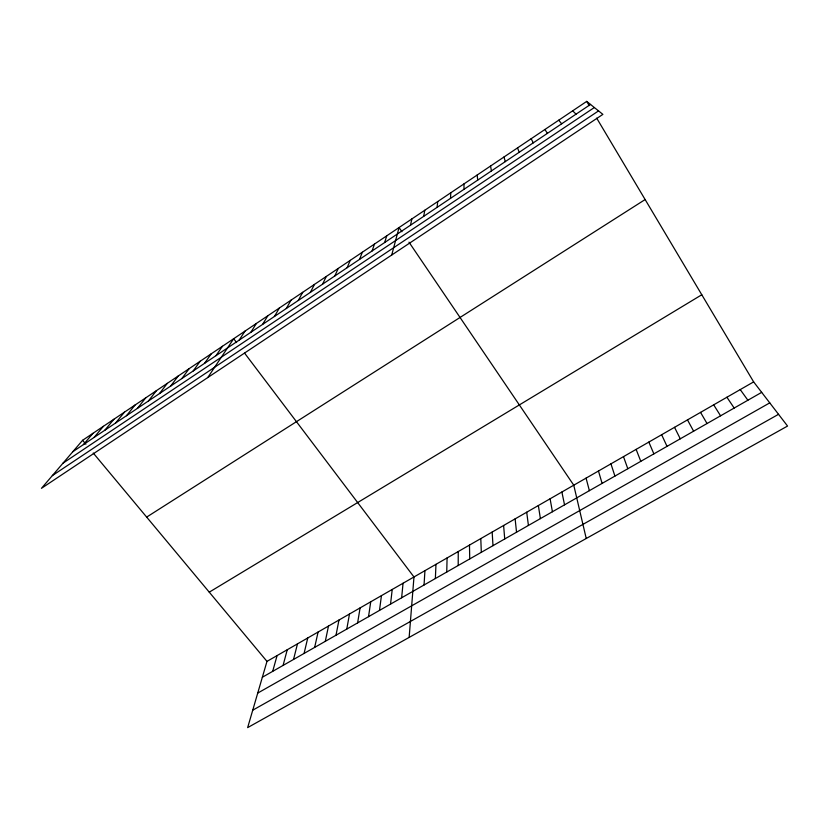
<?xml version="1.0" encoding="UTF-8"?>
<svg xmlns="http://www.w3.org/2000/svg" width="829" height="829" viewBox="0 0 829 829"><rect width="100%" height="100%" fill="white"/><g stroke="black" fill="none" stroke-linecap="round" stroke-linejoin="round"><path stroke-width="1.24" d="M458.199 565.513L458.25 551.544M446.748 572.041L447.08 557.958M435.37 578.538L435.971 564.331M450.52 198.359L450.789 192.763M424.054 584.994L424.935 570.673M409.143 637.408L413.972 576.974L244.617 353.175M401.64 597.782L403.06 583.233M437.07 207.374L437.722 201.551M390.542 604.113L392.221 589.46M379.495 610.413L381.444 595.647M368.532 616.672L370.729 601.802M357.62 622.89L360.087 607.916M423.733 216.317L424.749 210.276M346.781 629.076L349.496 613.999M336.004 635.232L338.968 620.04M325.3 641.335L328.502 626.05M410.479 225.208L411.858 218.939M314.647 647.418L318.098 632.03M304.067 653.449L307.756 637.967M293.539 659.459L297.476 643.874M283.083 665.418L287.248 649.739M391.713 255.031L399.07 227.54L401.91 231.726M272.689 671.355L277.083 655.584M753.644 381.889L266.979 661.387L247.653 727.613L787.55 426.054L753.644 381.889L596.693 118.153M384.656 242.534L386.739 235.83M372.066 250.98L374.49 244.058M359.568 259.363L362.325 252.244M347.144 267.694L350.232 260.368M334.812 275.964L338.232 268.441M322.574 284.181L326.305 276.451M310.409 292.336L314.46 284.42M298.326 300.44L302.689 292.326M286.326 308.492L291 300.191M274.409 316.491L279.383 307.994M262.565 324.429L267.85 315.756M250.814 332.315L256.379 323.455M239.125 340.159L244.99 331.113M207.747 377.568L233.674 338.719L236.597 342.584M215.996 355.672L222.431 346.284M204.545 363.351L211.26 353.786M193.178 370.977L200.162 361.247M181.872 378.563L189.136 368.667M170.65 386.096L178.183 376.034M159.489 393.578L167.292 383.35M148.412 401.008L156.474 390.625M137.396 408.396L145.717 397.858M126.464 415.733L135.034 405.039M115.594 423.028L124.423 412.168M104.796 430.272L113.874 419.267M94.06 437.463L103.387 426.313M83.408 444.613L92.962 433.318M82.61 440.282L41.45 488.333L602.88 114.381L586.714 101.387L82.61 440.282L85.884 444.209M72.807 451.722L590.517 104.444M62.994 463.183L594.352 107.521M52.341 475.618L598.548 110.899M146.66 517.099L645.138 199.551M209.26 592.165L701.79 294.761M262.347 677.252L761.685 392.355M257.726 693.085L769.758 402.873M252.741 710.184L778.535 414.313M572.673 110.827L576.041 114.153M93.242 453.038L266.979 661.387M558.736 120.195L561.679 123.79M740.235 389.589L747.882 400.231M408.998 242.182L573.761 485.193L586.238 538.498M726.919 397.236L734.173 408.055M544.902 129.5L547.42 133.355M713.686 404.842L720.567 415.816M586.714 101.387L589.212 105.584M700.546 412.386L707.044 423.536M687.49 419.888L693.614 431.194M531.161 138.733L533.265 142.847M674.526 427.329L680.277 438.81M661.646 434.728L667.024 446.365M648.838 442.085L653.874 453.867M636.123 449.38L640.796 461.328M517.524 147.904L519.213 152.267M623.491 456.644L627.812 468.737M610.942 463.846L614.921 476.095M598.465 471.007L602.103 483.411M503.991 157.002L505.275 161.624M586.072 478.126L589.378 490.664M561.886 492.022L564.539 504.84M490.54 166.038L491.431 170.909M550.093 498.799L552.425 511.752M538.363 505.535L540.384 518.622M526.705 512.229L528.425 525.441M515.12 518.881L516.54 532.228M477.193 175.012L477.691 180.121M503.607 525.493L504.726 538.964M492.167 532.063L492.986 545.669M480.789 538.591L481.317 552.321M463.939 183.924L464.053 189.271M469.483 545.088L469.722 558.933"/></g></svg>
